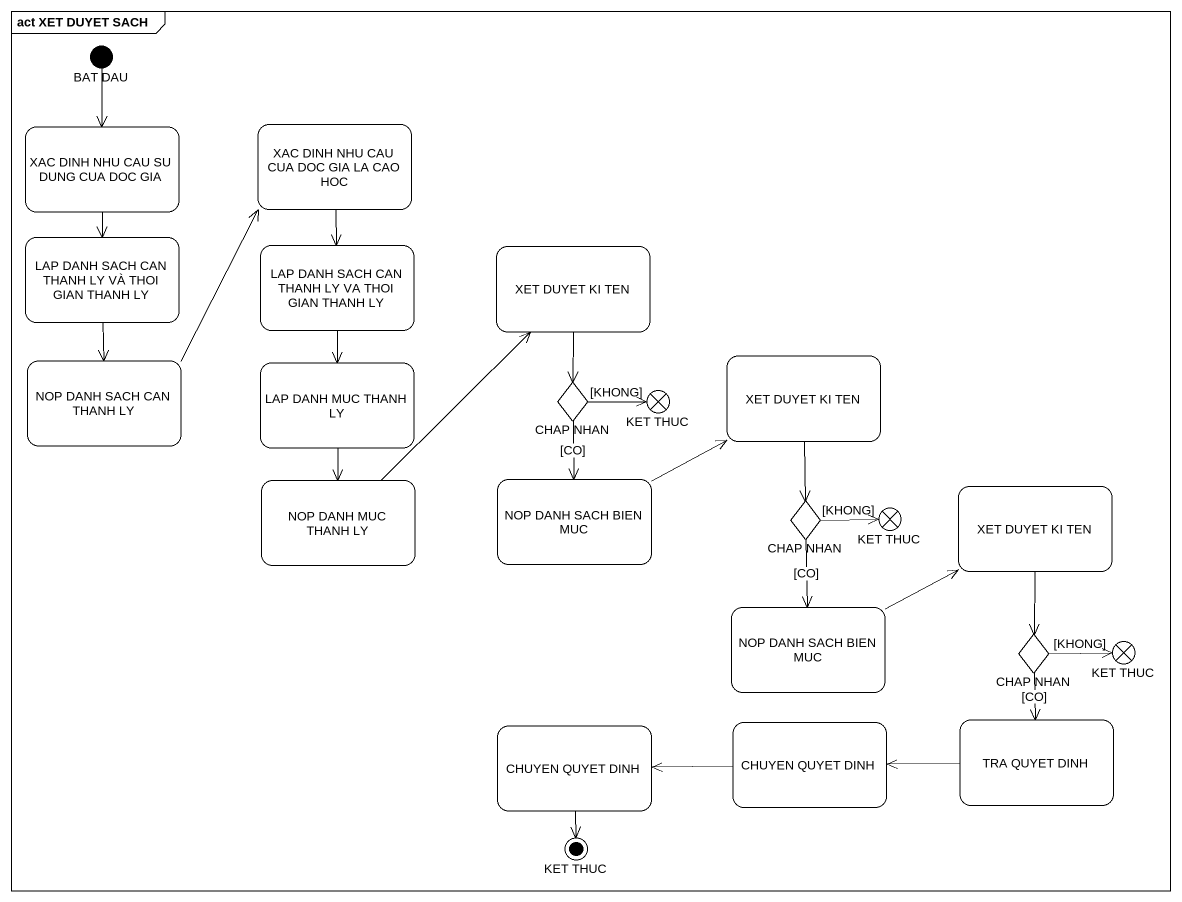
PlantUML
@startuml
mainframe act XET DUYET SACH
hide empty description
state "BAT DAU" as BAT_DAU <<start>>
state "XAC DINH NHU CAU SU DUNG CUA DOC GIA" as XAC_DINH_NHU_CAU_SU_DUNG
state "XAC DINH NHU CAU CUA DOC GIA LA CAO HOC" as XAC_DINH_NHU_CAU_CUA_DOC
state "LAP DANH SACH CAN THANH LY VÀ THOI GIAN THANH LY" as LAP_DANH_SACH_CAN_THANH_LY
state "LAP DANH SACH CAN THANH LY VA THOI GIAN THANH LY" as LAP_DANH_SACH_CAN_THANH_LY_2
state "XET DUYET KI TEN" as XET_DUYET_KI_TEN
state "NOP DANH SACH CAN THANH LY" as NOP_DANH_SACH_CAN_THANH_LY
state "LAP DANH MUC THANH LY" as LAP_DANH_MUC_THANH_LY
state "CHAP NHAN" as CHAP_NHAN <<choice>>
state "XET DUYET KI TEN" as XET_DUYET_KI_TEN_2
state "KET THUC" as KET_THUC <<end>>
state "NOP DANH MUC THANH LY" as NOP_DANH_MUC_THANH_LY
state "NOP DANH SACH BIEN MUC" as NOP_DANH_SACH_BIEN_MUC
state "XET DUYET KI TEN" as XET_DUYET_KI_TEN_3
state "CHAP NHAN" as CHAP_NHAN_2 <<choice>>
state "KET THUC" as KET_THUC_2 <<end>>
state "NOP DANH SACH BIEN MUC" as NOP_DANH_SACH_BIEN_MUC_2
state "CHAP NHAN" as CHAP_NHAN_3 <<choice>>
state "KET THUC" as KET_THUC_3 <<end>>
state "CHUYEN QUYET DINH" as CHUYEN_QUYET_DINH
state "CHUYEN QUYET DINH" as CHUYEN_QUYET_DINH_2
state "TRA QUYET DINH" as TRA_QUYET_DINH
state "KET THUC" as KET_THUC_4 <<end>>
BAT_DAU --> XAC_DINH_NHU_CAU_SU_DUNG
XAC_DINH_NHU_CAU_SU_DUNG --> LAP_DANH_SACH_CAN_THANH_LY
XAC_DINH_NHU_CAU_CUA_DOC --> LAP_DANH_SACH_CAN_THANH_LY_2
LAP_DANH_SACH_CAN_THANH_LY --> NOP_DANH_SACH_CAN_THANH_LY
LAP_DANH_SACH_CAN_THANH_LY_2 --> LAP_DANH_MUC_THANH_LY
XET_DUYET_KI_TEN --> CHAP_NHAN
NOP_DANH_SACH_CAN_THANH_LY -up-> XAC_DINH_NHU_CAU_CUA_DOC
LAP_DANH_MUC_THANH_LY --> NOP_DANH_MUC_THANH_LY
CHAP_NHAN -right-> KET_THUC : [KHONG]
CHAP_NHAN --> NOP_DANH_SACH_BIEN_MUC : [CO]
XET_DUYET_KI_TEN_2 --> CHAP_NHAN_2
NOP_DANH_MUC_THANH_LY -up-> XET_DUYET_KI_TEN
NOP_DANH_SACH_BIEN_MUC -right-> XET_DUYET_KI_TEN_2
XET_DUYET_KI_TEN_3 --> CHAP_NHAN_3
CHAP_NHAN_2 -right-> KET_THUC_2 : [KHONG]
CHAP_NHAN_2 --> NOP_DANH_SACH_BIEN_MUC_2 : [CO]
NOP_DANH_SACH_BIEN_MUC_2 -right-> XET_DUYET_KI_TEN_3
CHAP_NHAN_3 -right-> KET_THUC_3 : [KHONG]
CHAP_NHAN_3 --> TRA_QUYET_DINH : [CO]
CHUYEN_QUYET_DINH --> KET_THUC_4
CHUYEN_QUYET_DINH_2 -left-> CHUYEN_QUYET_DINH
TRA_QUYET_DINH -left-> CHUYEN_QUYET_DINH_2
@enduml
